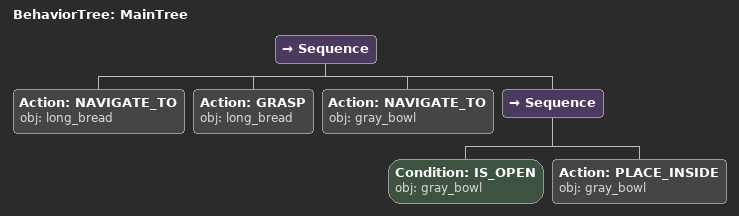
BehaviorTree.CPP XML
<root main_tree_to_execute="MainTree">
  <BehaviorTree ID="MainTree">
    <Sequence>
      <!-- Navigate to long_bread -->
      <Action ID="NAVIGATE_TO" obj="long_bread" />
      <!-- Grasp long_bread -->
      <Action ID="GRASP" obj="long_bread" />
      <!-- Navigate to gray_bowl -->
      <Action ID="NAVIGATE_TO" obj="gray_bowl" />
      <Sequence>
        <!-- Check gray_bowl is open before PLACE_INSIDE -->
        <Condition ID="IS_OPEN" obj="gray_bowl" />
        <!-- Place inside gray_bowl -->
        <Action ID="PLACE_INSIDE" obj="gray_bowl" />
      </Sequence>

    </Sequence>
  </BehaviorTree>
</root>
